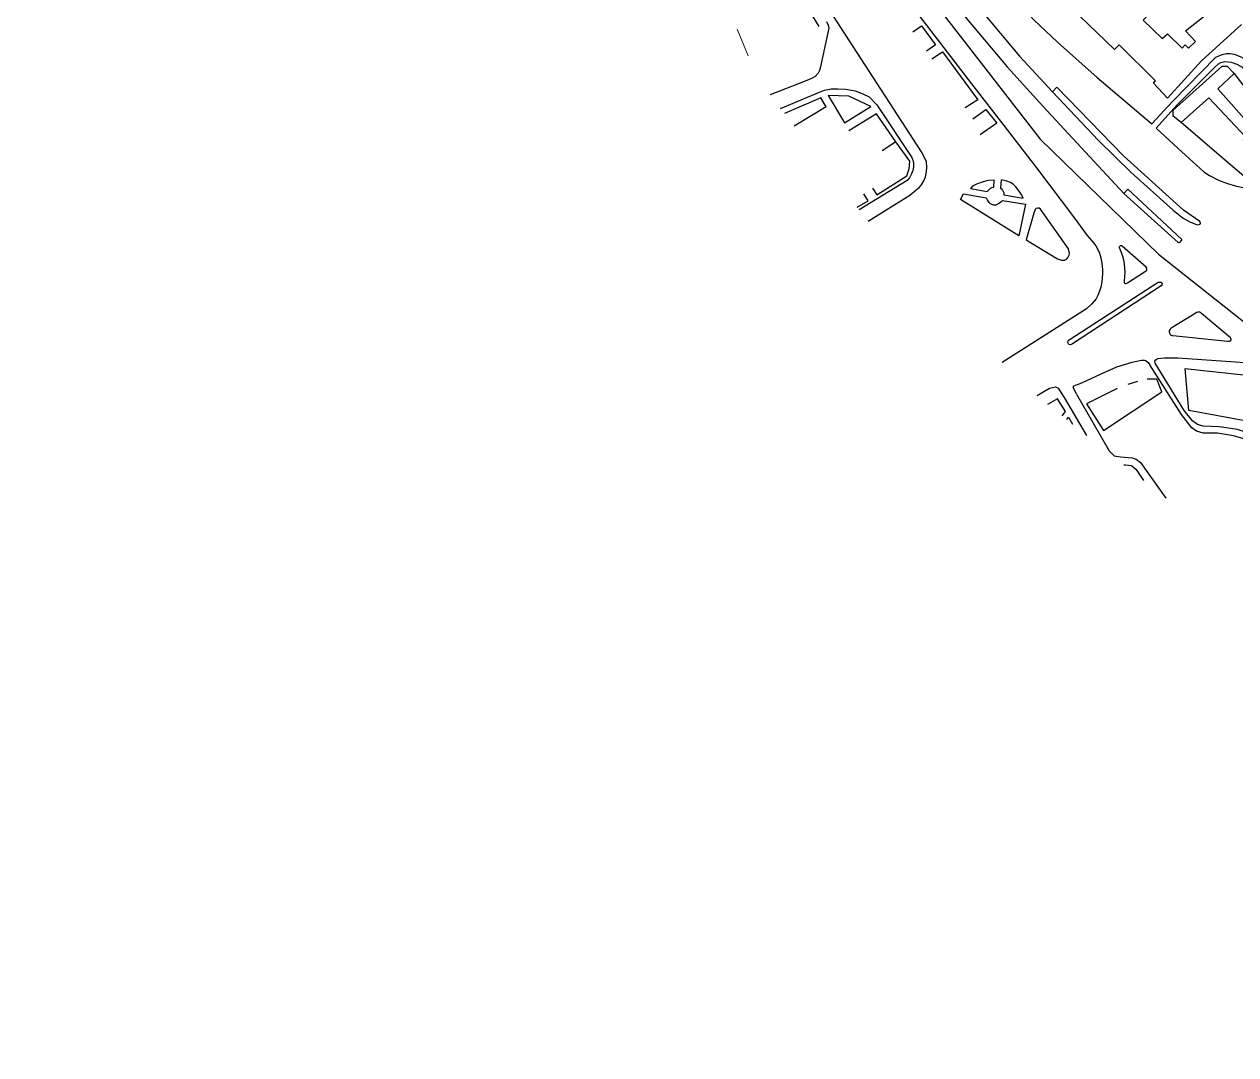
# Model space of a CAD drawing. Header units: metres. Extents: x -1319 to 2200, y -1209 to 1268.
# Drawn here: x -1254.4 to -832.2, y -1146.8 to -787.7 of the extents above; entities that cross this region are included whole.
import ezdxf

# ---------------------------------------------------------------- set-up
doc = ezdxf.new("R2010")
doc.units = ezdxf.units.M
for name, color, linetype, lineweight, true_color in [('CLADIRI_CONTUR', 7, 'Continuous', 25, 0x4b5962), ('LIMITA_STUDIU', 7, 'Continuous', 25, 0x354c40), ('PARCELE_CONTUR', 7, 'Continuous', 13, 0xb58c63), ('PAVAJ', 7, 'Continuous', 25, 0xd1d6d2), ('STRAZI', 7, 'Continuous', 25, 0xc4cccb)]:
    doc.layers.add(name, color=color, linetype=linetype, lineweight=lineweight, true_color=true_color)

msp = doc.modelspace()

# ---------------------------------------------------------------- linework, layer by layer
at = {"layer": 'CLADIRI_CONTUR'}
msp.add_lwpolyline([(-830.27, -787.84), (-844.23, -800.48), (-856.06, -813.55), (-860.92, -808.25), (-860.15, -807.51), (-872.83, -794.91), (-874.43, -796.58), (-892.76, -778.91), (-880.08, -765.77), (-861.76, -783.45), (-864.53, -786.37), (-857.89, -792.76), (-856.04, -791.04), (-850.92, -796.06), (-849.84, -794.94), (-848.73, -796.03), (-846.23, -793.74), (-849.77, -790.03), (-834.61, -778.14), (-836.67, -775.21), (-827.2, -768.64)], dxfattribs=at)
msp.add_lwpolyline([(-824.67, -825.84), (-838.44, -810.31), (-832.74, -804.88), (-819.9, -821.85), (-812.12, -833.34), (-823.81, -841.19), (-826.4, -841.53), (-829.4, -840.62), (-836.34, -834.79), (-851.3, -821.96), (-841.63, -813.33), (-828.72, -827.11), (-829.62, -828.04), (-827.28, -830.41), (-828.23, -831.54), (-825.36, -833.85), (-819.73, -830.01), (-823, -824.48), (-823, -824.48), (-824.67, -825.84)], close=True, dxfattribs=at)
at = {"layer": 'LIMITA_STUDIU'}
msp.add_lwpolyline([(-1151.04, -101.24), (-1199.93, -172.65), (-1248.44, -234.36), (-1254.36, -243.67), (-1210.28, -289.6), (-1183.63, -319.61), (-1140.69, -378.86), (-1120.25, -419.47), (-1109.9, -447.42), (-1094.89, -491.66), (-1062.55, -576.26), (-1039.27, -620.12), (-1000.46, -686.87), (-976.01, -726.46), (-940.69, -775.74), (-900.33, -827.74), (-859.19, -867.84), (-795.54, -918.3), (-607.19, -1065.51), (-531.65, -1126.57), (-496.46, -1146.75), (-436.44, -1142.61), (-129.2, -1088.54), (88.91, -1050.12)], dxfattribs=at)
at = {"layer": 'PARCELE_CONTUR'}
msp.add_lwpolyline([(-1002.11, -798.71), (-1005.98, -789.48)], dxfattribs=at)
at = {"layer": 'PAVAJ'}
for points in [[(-977.37, -788.59), (-1004.45, -744.14), (-1029.9, -752.06)], [(-944.71, -790.37), (-941.74, -788.31), (-936.83, -794.95), (-939.96, -797.14)], [(-938.09, -799.85), (-934.4, -797.4), (-922.13, -814.03), (-926.5, -816.85)], [(-851.3, -821.96), (-854.03, -819.72), (-854.06, -817.63), (-836.96, -802.39), (-835.18, -802.39), (-832.74, -804.88)], [(-974.96, -816.47), (-976.81, -813.36), (-989.5, -818.86)], [(-974.22, -812.62), (-968.6, -822.09), (-959.35, -816.4), (-967.05, -812.85), (-974.22, -812.62)], [(-974.96, -816.47), (-986.12, -823.22)], [(-923.87, -820.7), (-919.31, -817.46), (-915.46, -822.24), (-921.33, -826.33)], [(-950.66, -828.75), (-957.36, -818.95), (-967.09, -824.92)], [(-958.8, -844.84), (-957.32, -847.17), (-946.89, -840.51), (-946.07, -838.07), (-945.78, -835.48), (-950.66, -828.75), (-955.49, -831.85)], [(-924.71, -844.97), (-918.87, -846.04), (-918.5, -845.62), (-918.2, -845.27), (-917.74, -844.88), (-917.26, -844.64), (-916.5, -844.47), (-916.47, -842.07), (-918.24, -842.14), (-919.13, -842.36), (-920.61, -842.79), (-922.55, -843.47), (-923.97, -844.16), (-924.71, -844.97)], [(-913.99, -841.99), (-914.25, -844.84), (-913.9, -845.1), (-913.56, -845.54), (-913.27, -845.99), (-913.08, -846.49), (-912.99, -847.19), (-906.28, -848.32), (-906.81, -847.3), (-907.7, -845.88), (-908.83, -844.38), (-909.79, -843.49), (-910.75, -842.86), (-911.95, -842.42), (-912.9, -842.18), (-913.99, -841.99)], [(-964.2, -851.46), (-960.28, -849.24), (-961.83, -846.8)], [(-927.12, -846.78), (-919.17, -848.19), (-918.72, -849.11), (-918.13, -849.93), (-917.39, -850.44), (-916.61, -850.67), (-915.73, -850.63), (-914.73, -850.11), (-914.06, -849.63), (-913.51, -849.19), (-905.52, -850.48), (-907.77, -861.47), (-928.19, -848.78), (-927.12, -846.78)], [(-905.24, -862.89), (-894.4, -869.47), (-893, -869.92), (-891.96, -869.92), (-891.22, -869.55), (-890.63, -868.92), (-890.3, -868.14), (-890.22, -867.48), (-890.52, -865.96), (-900.32, -852.2), (-900.69, -851.87), (-901.25, -851.87), (-901.8, -851.91), (-902.17, -852.31), (-902.65, -853.61), (-905.24, -862.89)], [(-878.37, -929.32), (-858.02, -915.8), (-859.72, -911.4), (-863.06, -911.41)], [(-849.9, -907.73), (-824.23, -910.42), (-789.32, -934.16), (-800.11, -946.26), (-828.4, -925.99), (-848.59, -922.29), (-849.9, -907.73)], [(-873.61, -914.67), (-884.23, -920), (-878.37, -929.32)], [(-866.44, -912.22), (-869.79, -913.25)], [(-892.74, -924.2), (-891.6, -922.69), (-894.37, -918.22), (-897.81, -920.18)], [(-891.11, -925.48), (-890.49, -924.66), (-889.07, -927.1)]]:
    msp.add_lwpolyline(points, dxfattribs=at)
at = {"layer": 'STRAZI'}
for points in [[(-1086.85, -474.8), (-1075.55, -514.66), (-1069.98, -534.22), (-1065.21, -549.85), (-1060.38, -563.71), (-1056.93, -571.92), (-1053.92, -579.11), (-1050.32, -587.5), (-1045.72, -597.03), (-1037.98, -611.1), (-1029.44, -625.47), (-1010.07, -659.21), (-982.21, -706.78), (-974.03, -719.72), (-956.25, -746.19), (-947.33, -758.15), (-937.41, -771.39), (-925.43, -786.46), (-911.83, -802.56), (-899.49, -816.34), (-871.23, -846.73)], [(-1079.62, -473.16), (-1068.65, -514.18), (-1063.36, -531.91), (-1058.79, -547.43), (-1053.98, -561.36), (-1050.99, -569.34), (-1048.25, -575.89), (-1044.37, -584.65), (-1039.99, -593.7), (-1032.89, -607.64), (-1024.47, -622.54), (-1005.08, -656.36), (-991.35, -680.37), (-977.21, -703.66), (-969.15, -716.46), (-951.44, -742.68), (-942.74, -754.62), (-933.14, -767.59), (-920.27, -783.77), (-907.57, -798.86), (-896.13, -811.34)], [(-991.51, -716.95), (-991.05, -716.83), (-990.36, -716.83), (-989.68, -717.04), (-988.99, -717.67), (-988.16, -718.53), (-986.25, -721.84), (-978.62, -733.71), (-961.62, -758.43), (-944.7, -781.91), (-924.36, -808.5), (-913.08, -823.04), (-901.69, -837.83), (-888.81, -854.82), (-883.98, -861.32), (-881.86, -863.94)], [(-926.76, -746.19), (-930.86, -749.25), (-931.18, -749.89), (-931.58, -751.42), (-931.5, -752.54), (-931.14, -753.18), (-929.41, -755.15), (-912.81, -774.97), (-902.68, -786.1), (-894.32, -793.98), (-880.58, -806.32), (-868.32, -816.64), (-861.45, -822.44), (-854.33, -814.69)], [(-960.37, -856.4), (-945.84, -847.25), (-943.75, -845.58), (-942.59, -844.63), (-941.72, -843.67), (-940.89, -842.3), (-940.29, -840.93), (-939.94, -839.14), (-939.88, -837.59), (-940, -835.68), (-940.71, -834.13), (-941.78, -832.22), (-994.92, -750.05)], [(-974.88, -786.84), (-974.26, -788.03), (-974.05, -789.14), (-974.2, -790.12), (-977.03, -803), (-977.27, -803.87), (-977.68, -804.79), (-978.73, -806.01), (-980.01, -806.7), (-981.71, -807.38), (-994.42, -812.35)], [(-854.33, -814.69), (-839.13, -799.23), (-836.95, -798.26), (-835.52, -797.89), (-834.17, -797.89), (-832.81, -798.15), (-830.76, -798.96), (-829.4, -799.73), (-827.68, -801.12), (-804.53, -833.02)], [(-852.76, -815.97), (-839.58, -802.65), (-838.24, -801.57), (-837.49, -801.1), (-836, -800.68), (-833.8, -800.95), (-831.89, -801.7), (-830.06, -802.66), (-809.07, -831.59), (-806.88, -834.6), (-815.83, -840.28)], [(-990.87, -817.1), (-977.9, -811.64), (-975.53, -810.75), (-973.24, -810.31), (-970.94, -810.31), (-968.06, -810.38), (-964.88, -810.97), (-962.14, -812.01), (-960, -813.05), (-957.26, -815.78), (-945.05, -834.2), (-944.79, -835.09), (-944.57, -836.2), (-944.54, -837.42), (-944.76, -838.75), (-945.16, -839.86), (-945.87, -841.23), (-946.68, -842.19), (-963.42, -852.46)], [(-896.13, -811.34), (-880.06, -828.28), (-868.76, -839.25), (-854.09, -852.47), (-850.52, -855.29), (-848.21, -856.63), (-846.28, -857.42), (-845.45, -857.62), (-844.95, -857.56), (-844.55, -857.34), (-844.51, -857.04), (-844.75, -856.47), (-850.46, -852.53), (-871.36, -833.6), (-894.63, -809.73), (-896.13, -811.34)], [(-852.76, -815.97), (-860.01, -823.99), (-852.28, -831.07), (-843.36, -839.15), (-841.35, -840.48), (-838.22, -842.04), (-835.08, -843.25), (-831.95, -844.17), (-829.09, -844.74), (-826.48, -844.9), (-824.15, -844.9), (-822.74, -844.7), (-821.5, -844.01), (-815.83, -840.28)], [(-871.23, -846.73), (-869.89, -845.26), (-851.18, -862.6), (-851.2, -863), (-851.96, -863.87), (-852.28, -863.83), (-871.23, -846.73)], [(-881.86, -863.94), (-881.01, -864.98), (-880.36, -865.97), (-879.66, -867.53), (-879.22, -869.08), (-878.85, -871.08), (-878.62, -873.15), (-878.62, -874.56), (-878.73, -876.07), (-878.92, -877.51), (-879.25, -879.29), (-879.7, -880.73), (-880.29, -882.21), (-880.92, -883.4), (-882.4, -885.17), (-884.28, -886.84), (-913.6, -905.59)], [(-870.01, -877.85), (-863.98, -874.02), (-863.48, -873.67), (-863.26, -873.38), (-863.2, -873.04), (-863.22, -872.73), (-863.44, -872.38), (-871.77, -865.09), (-871.97, -864.94), (-872.13, -864.92), (-872.35, -864.93), (-872.56, -865.03), (-872.75, -865.17), (-872.84, -865.42), (-872.82, -865.65), (-872.71, -865.8), (-872.07, -867.47), (-871.7, -868.5), (-871.44, -869.37), (-871.2, -870.41), (-871.07, -871.48), (-870.85, -873.98), (-870.96, -875.83), (-871.11, -877.01), (-871.17, -877.62), (-871.05, -877.95), (-870.78, -878.1), (-870.46, -878.06), (-870.01, -877.85)], [(-889.91, -897.45), (-859.27, -877.64), (-858.77, -877.55), (-858.27, -877.59), (-857.98, -877.8), (-857.84, -878.16), (-857.94, -878.49), (-858.17, -878.84), (-889.12, -899.07), (-889.84, -899.39), (-890.28, -899.32), (-890.53, -899.07), (-890.6, -898.8), (-890.73, -898.3), (-890.57, -897.86), (-889.91, -897.45)], [(-854.19, -896.17), (-835.12, -898.13), (-834.46, -898.15), (-834.03, -898), (-833.88, -897.74), (-833.88, -897.41), (-834.07, -897.04), (-844.2, -888.48), (-844.55, -888.18), (-844.78, -888.08), (-844.99, -888.03), (-845.16, -888.03), (-845.48, -888.07), (-845.77, -888.14), (-854.71, -893.62), (-855.1, -893.92), (-855.34, -894.27), (-855.41, -894.55), (-855.43, -894.88), (-855.37, -895.25), (-855.21, -895.61), (-855.03, -895.86), (-854.82, -896.05), (-854.53, -896.14), (-854.19, -896.17)], [(-887.67, -916.61), (-888.92, -914.17), (-888.69, -913.75), (-886.5, -912.94), (-884.11, -911.9), (-879.12, -909.51), (-873.72, -907.07), (-868.36, -905.43), (-865.05, -904.74), (-864.17, -904.76), (-863.45, -905.06), (-862.74, -905.6), (-862.18, -906.41)], [(-827.03, -932.93), (-833.05, -931.15), (-838.59, -930.15), (-841.06, -930.15), (-843.6, -930.15), (-845.92, -929.53), (-847.54, -928.38), (-851.16, -923.68), (-862.18, -906.41)], [(-860.33, -905.87), (-860.39, -905.09), (-860.12, -904.64), (-859.48, -904.23), (-858.19, -904.1), (-857.09, -903.97), (-852.43, -904.02), (-824.02, -905.96), (-822.5, -906.14), (-820.8, -906.68), (-817.7, -908.71), (-788.3, -930.35), (-785.79, -932.29), (-785.26, -932.98), (-785.02, -934.14), (-784.99, -935.69), (-785.29, -936.53), (-786.27, -937.6), (-799.48, -951.34)], [(-799.48, -951.34), (-802.99, -954.89), (-803.68, -955.08), (-804.91, -954.81), (-806.11, -953.85), (-817.67, -937.2), (-821.18, -933.58), (-825.95, -930.73), (-831.66, -928.96), (-838.05, -927.95), (-843.6, -927.72), (-845.57, -927.22), (-847.3, -925.91), (-850.16, -922.33), (-860.33, -905.87)], [(-901.45, -917.13), (-898.53, -915.39), (-897.13, -914.58), (-896.09, -914.28), (-895.1, -914.1), (-894.16, -914.5), (-892.05, -917.76)], [(-892.05, -917.76), (-884.19, -930.98)], [(-887.67, -916.61), (-876.32, -936.39), (-874.63, -938.09), (-872.39, -938.47), (-868.38, -938.78), (-866.92, -939.25), (-865.45, -940.48), (-856.58, -952.86)], [(-871.24, -941.24), (-870.67, -941.24), (-868.51, -941.47), (-866.97, -942.86), (-864.34, -946.71)]]:
    msp.add_lwpolyline(points, dxfattribs=at)

doc.saveas('drawing.dxf')
